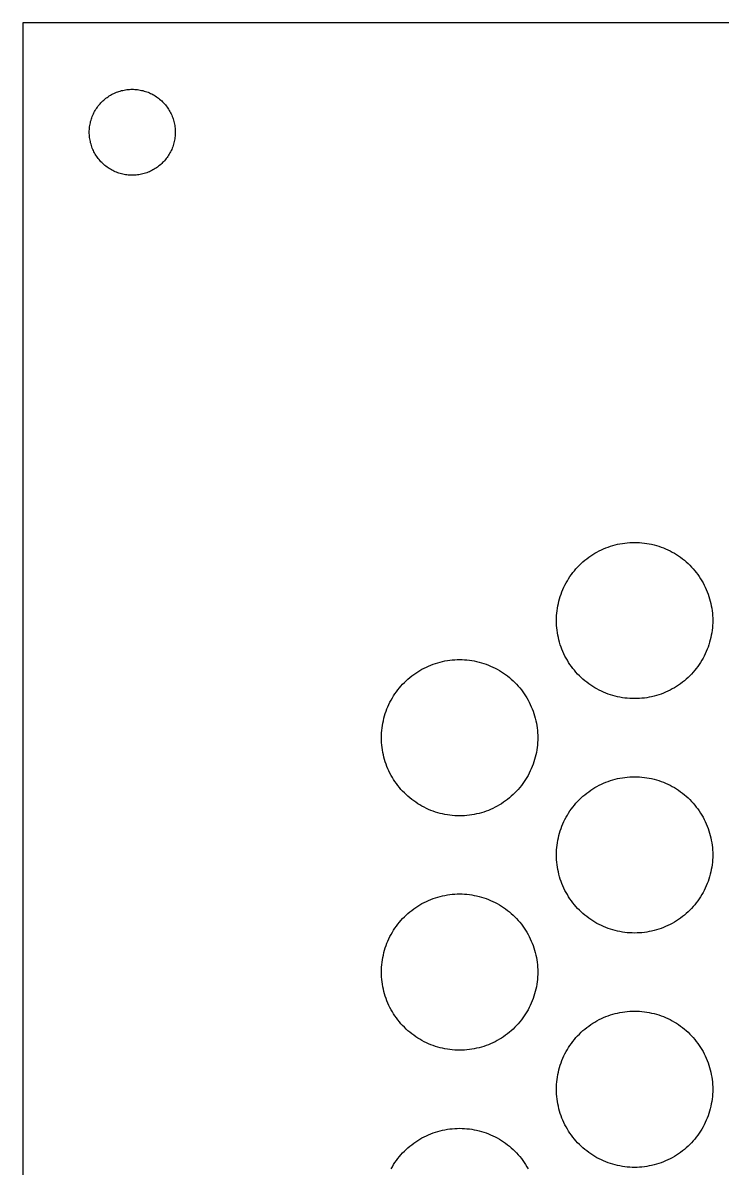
# Model space of a CAD drawing. Header units: metres. Extents: x 0 to 290, y 0 to 144.
# Drawn here: x 200 to 244.8, y 70.7 to 144 of the extents above; entities that cross this region are included whole.
import ezdxf

# ---------------------------------------------------------------- set-up
doc = ezdxf.new("R2010")
doc.units = ezdxf.units.M

msp = doc.modelspace()

# ---------------------------------------------------------------- linework, layer by layer
for p, q in [((289.5, 144), (200, 144)), ((200, 144), (200, 0)), ((205.384, 139.225), (205.454, 139.274)), ((205.454, 139.274), (205.526, 139.322)), ((205.526, 139.322), (205.6, 139.367)), ((205.6, 139.367), (205.675, 139.41)), ((205.675, 139.41), (205.752, 139.45)), ((205.752, 139.45), (205.829, 139.488)), ((205.829, 139.488), (205.908, 139.524)), ((205.908, 139.524), (205.988, 139.557)), ((205.988, 139.557), (206.068, 139.587)), ((206.068, 139.587), (206.15, 139.615)), ((206.15, 139.615), (206.233, 139.641)), ((206.233, 139.641), (206.316, 139.664)), ((206.316, 139.664), (206.4, 139.684)), ((206.4, 139.684), (206.485, 139.701)), ((206.485, 139.701), (206.57, 139.716)), ((206.57, 139.716), (206.655, 139.728)), ((206.655, 139.728), (206.741, 139.738)), ((206.741, 139.738), (206.827, 139.745)), ((206.827, 139.745), (206.914, 139.749)), ((206.914, 139.749), (207, 139.75)), ((207, 139.75), (207.086, 139.749)), ((207.086, 139.749), (207.173, 139.745)), ((207.173, 139.745), (207.259, 139.738)), ((207.259, 139.738), (207.345, 139.728)), ((207.345, 139.728), (207.43, 139.716)), ((207.43, 139.716), (207.515, 139.701)), ((207.515, 139.701), (207.6, 139.684)), ((207.6, 139.684), (207.684, 139.664)), ((207.684, 139.664), (207.767, 139.641)), ((207.767, 139.641), (207.85, 139.615)), ((207.85, 139.615), (207.932, 139.587)), ((207.932, 139.587), (208.012, 139.557)), ((208.012, 139.557), (208.092, 139.524)), ((208.092, 139.524), (208.171, 139.488)), ((208.171, 139.488), (208.248, 139.45)), ((208.248, 139.45), (208.325, 139.41)), ((208.325, 139.41), (208.4, 139.367)), ((208.4, 139.367), (208.474, 139.322)), ((208.474, 139.322), (208.546, 139.274)), ((208.546, 139.274), (208.616, 139.225)), ((204.678, 138.474), (204.726, 138.546)), ((204.726, 138.546), (204.775, 138.616)), ((204.775, 138.616), (204.827, 138.685)), ((204.827, 138.685), (204.881, 138.753)), ((204.881, 138.753), (204.937, 138.819)), ((204.937, 138.819), (204.995, 138.882)), ((204.995, 138.882), (205.055, 138.945)), ((205.055, 138.945), (205.117, 139.005)), ((205.117, 139.005), (205.181, 139.063)), ((205.181, 139.063), (205.247, 139.119)), ((205.247, 139.119), (205.314, 139.173)), ((205.314, 139.173), (205.384, 139.225)), ((208.616, 139.225), (208.685, 139.173)), ((208.685, 139.173), (208.753, 139.119)), ((208.753, 139.119), (208.819, 139.063)), ((208.819, 139.063), (208.882, 139.005)), ((208.882, 139.005), (208.945, 138.945)), ((208.945, 138.945), (209.005, 138.882)), ((209.005, 138.882), (209.063, 138.819)), ((209.063, 138.819), (209.119, 138.753)), ((209.119, 138.753), (209.173, 138.685)), ((209.173, 138.685), (209.225, 138.616)), ((209.225, 138.616), (209.274, 138.546)), ((209.274, 138.546), (209.322, 138.474)), ((204.359, 137.767), (204.385, 137.85)), ((204.385, 137.85), (204.413, 137.932)), ((204.413, 137.932), (204.443, 138.012)), ((204.443, 138.012), (204.476, 138.092)), ((204.476, 138.092), (204.512, 138.171)), ((204.512, 138.171), (204.55, 138.248)), ((204.55, 138.248), (204.59, 138.325)), ((204.59, 138.325), (204.633, 138.4)), ((204.633, 138.4), (204.678, 138.474)), ((209.322, 138.474), (209.367, 138.4)), ((209.367, 138.4), (209.41, 138.325)), ((209.41, 138.325), (209.45, 138.248)), ((209.45, 138.248), (209.488, 138.171)), ((209.488, 138.171), (209.524, 138.092)), ((209.524, 138.092), (209.557, 138.012)), ((209.557, 138.012), (209.587, 137.932)), ((209.587, 137.932), (209.615, 137.85)), ((209.615, 137.85), (209.641, 137.767)), ((204.25, 137), (204.251, 137.086)), ((204.251, 137.086), (204.255, 137.173)), ((204.255, 137.173), (204.262, 137.259)), ((204.262, 137.259), (204.272, 137.345)), ((204.272, 137.345), (204.284, 137.43)), ((204.284, 137.43), (204.299, 137.515)), ((204.299, 137.515), (204.316, 137.6)), ((204.316, 137.6), (204.336, 137.684)), ((204.336, 137.684), (204.359, 137.767)), ((209.641, 137.767), (209.664, 137.684)), ((209.664, 137.684), (209.684, 137.6)), ((209.684, 137.6), (209.701, 137.515)), ((209.701, 137.515), (209.716, 137.43)), ((209.716, 137.43), (209.728, 137.345)), ((209.728, 137.345), (209.738, 137.259)), ((209.738, 137.259), (209.745, 137.173)), ((209.745, 137.173), (209.749, 137.086)), ((209.749, 137.086), (209.75, 137)), ((204.251, 136.914), (204.25, 137)), ((204.255, 136.827), (204.251, 136.914)), ((204.262, 136.741), (204.255, 136.827)), ((204.272, 136.655), (204.262, 136.741)), ((204.284, 136.57), (204.272, 136.655)), ((204.299, 136.485), (204.284, 136.57)), ((204.316, 136.4), (204.299, 136.485)), ((204.336, 136.316), (204.316, 136.4)), ((209.684, 136.4), (209.664, 136.316)), ((209.701, 136.485), (209.684, 136.4)), ((209.716, 136.57), (209.701, 136.485)), ((209.728, 136.655), (209.716, 136.57)), ((209.738, 136.741), (209.728, 136.655)), ((209.745, 136.827), (209.738, 136.741)), ((209.749, 136.914), (209.745, 136.827)), ((209.75, 137), (209.749, 136.914)), ((204.359, 136.233), (204.336, 136.316)), ((204.385, 136.15), (204.359, 136.233)), ((204.413, 136.068), (204.385, 136.15)), ((204.443, 135.988), (204.413, 136.068)), ((204.476, 135.908), (204.443, 135.988)), ((204.512, 135.829), (204.476, 135.908)), ((204.55, 135.752), (204.512, 135.829)), ((204.59, 135.675), (204.55, 135.752)), ((204.633, 135.6), (204.59, 135.675)), ((204.678, 135.526), (204.633, 135.6)), ((209.367, 135.6), (209.322, 135.526)), ((209.41, 135.675), (209.367, 135.6)), ((209.45, 135.752), (209.41, 135.675)), ((209.488, 135.829), (209.45, 135.752)), ((209.524, 135.908), (209.488, 135.829)), ((209.557, 135.988), (209.524, 135.908)), ((209.587, 136.068), (209.557, 135.988)), ((209.615, 136.15), (209.587, 136.068)), ((209.641, 136.233), (209.615, 136.15)), ((209.664, 136.316), (209.641, 136.233)), ((204.726, 135.454), (204.678, 135.526)), ((204.775, 135.384), (204.726, 135.454)), ((204.827, 135.314), (204.775, 135.384)), ((204.881, 135.247), (204.827, 135.314)), ((204.937, 135.181), (204.881, 135.247)), ((204.995, 135.117), (204.937, 135.181)), ((205.055, 135.055), (204.995, 135.117)), ((205.117, 134.995), (205.055, 135.055)), ((205.181, 134.937), (205.117, 134.995)), ((205.247, 134.881), (205.181, 134.937)), ((205.314, 134.827), (205.247, 134.881)), ((208.753, 134.881), (208.685, 134.827)), ((208.819, 134.937), (208.753, 134.881)), ((208.882, 134.995), (208.819, 134.937)), ((208.945, 135.055), (208.882, 134.995)), ((209.005, 135.117), (208.945, 135.055)), ((209.063, 135.181), (209.005, 135.117)), ((209.119, 135.247), (209.063, 135.181)), ((209.173, 135.314), (209.119, 135.247)), ((209.225, 135.384), (209.173, 135.314)), ((209.274, 135.454), (209.225, 135.384)), ((209.322, 135.526), (209.274, 135.454)), ((205.384, 134.775), (205.314, 134.827)), ((205.454, 134.726), (205.384, 134.775)), ((205.526, 134.678), (205.454, 134.726)), ((205.6, 134.633), (205.526, 134.678)), ((205.675, 134.59), (205.6, 134.633)), ((205.752, 134.55), (205.675, 134.59)), ((205.829, 134.512), (205.752, 134.55)), ((205.908, 134.476), (205.829, 134.512)), ((205.988, 134.443), (205.908, 134.476)), ((206.068, 134.413), (205.988, 134.443)), ((206.15, 134.385), (206.068, 134.413)), ((206.233, 134.359), (206.15, 134.385)), ((206.316, 134.336), (206.233, 134.359)), ((206.4, 134.316), (206.316, 134.336)), ((206.485, 134.299), (206.4, 134.316)), ((206.57, 134.284), (206.485, 134.299)), ((206.655, 134.272), (206.57, 134.284)), ((206.741, 134.262), (206.655, 134.272)), ((206.827, 134.255), (206.741, 134.262)), ((206.914, 134.251), (206.827, 134.255)), ((207, 134.25), (206.914, 134.251)), ((207.086, 134.251), (207, 134.25)), ((207.173, 134.255), (207.086, 134.251)), ((207.259, 134.262), (207.173, 134.255)), ((207.345, 134.272), (207.259, 134.262)), ((207.43, 134.284), (207.345, 134.272)), ((207.515, 134.299), (207.43, 134.284)), ((207.6, 134.316), (207.515, 134.299)), ((207.684, 134.336), (207.6, 134.316)), ((207.767, 134.359), (207.684, 134.336)), ((207.85, 134.385), (207.767, 134.359)), ((207.932, 134.413), (207.85, 134.385)), ((208.012, 134.443), (207.932, 134.413)), ((208.092, 134.476), (208.012, 134.443)), ((208.171, 134.512), (208.092, 134.476)), ((208.248, 134.55), (208.171, 134.512)), ((208.325, 134.59), (208.248, 134.55)), ((208.4, 134.633), (208.325, 134.59)), ((208.474, 134.678), (208.4, 134.633)), ((208.546, 134.726), (208.474, 134.678)), ((208.616, 134.775), (208.546, 134.726)), ((208.685, 134.827), (208.616, 134.775)), ((238.213, 110.661), (238.368, 110.688)), ((238.368, 110.688), (238.523, 110.711)), ((238.523, 110.711), (238.679, 110.728)), ((238.679, 110.728), (238.836, 110.74)), ((238.836, 110.74), (238.993, 110.748)), ((238.993, 110.748), (239.15, 110.75)), ((239.15, 110.75), (239.307, 110.748)), ((239.307, 110.748), (239.464, 110.74)), ((239.464, 110.74), (239.621, 110.728)), ((239.621, 110.728), (239.777, 110.711)), ((239.777, 110.711), (239.932, 110.688)), ((239.932, 110.688), (240.087, 110.661)), ((236.34, 109.885), (236.471, 109.972)), ((236.471, 109.972), (236.605, 110.054)), ((236.605, 110.054), (236.741, 110.132)), ((236.741, 110.132), (236.88, 110.205)), ((236.88, 110.205), (237.021, 110.274)), ((237.021, 110.274), (237.164, 110.339)), ((237.164, 110.339), (237.309, 110.399)), ((237.309, 110.399), (237.456, 110.454)), ((237.456, 110.454), (237.605, 110.505)), ((237.605, 110.505), (237.755, 110.551)), ((237.755, 110.551), (237.907, 110.593)), ((237.907, 110.593), (238.059, 110.63)), ((238.059, 110.63), (238.213, 110.661)), ((240.087, 110.661), (240.241, 110.63)), ((240.241, 110.63), (240.393, 110.593)), ((240.393, 110.593), (240.545, 110.551)), ((240.545, 110.551), (240.695, 110.505)), ((240.695, 110.505), (240.844, 110.454)), ((240.844, 110.454), (240.991, 110.399)), ((240.991, 110.399), (241.136, 110.339)), ((241.136, 110.339), (241.279, 110.274)), ((241.279, 110.274), (241.42, 110.205)), ((241.42, 110.205), (241.559, 110.132)), ((241.559, 110.132), (241.695, 110.054)), ((241.695, 110.054), (241.829, 109.972)), ((241.829, 109.972), (241.96, 109.885)), ((235.505, 109.173), (235.614, 109.286)), ((235.614, 109.286), (235.727, 109.395)), ((235.727, 109.395), (235.843, 109.501)), ((235.843, 109.501), (235.963, 109.603)), ((235.963, 109.603), (236.085, 109.701)), ((236.085, 109.701), (236.211, 109.795)), ((236.211, 109.795), (236.34, 109.885)), ((241.96, 109.885), (242.089, 109.795)), ((242.089, 109.795), (242.215, 109.701)), ((242.215, 109.701), (242.337, 109.603)), ((242.337, 109.603), (242.457, 109.501)), ((242.457, 109.501), (242.573, 109.395)), ((242.573, 109.395), (242.686, 109.286)), ((242.686, 109.286), (242.795, 109.173)), ((234.928, 108.429), (235.015, 108.56)), ((235.015, 108.56), (235.105, 108.689)), ((235.105, 108.689), (235.199, 108.815)), ((235.199, 108.815), (235.297, 108.937)), ((235.297, 108.937), (235.399, 109.057)), ((235.399, 109.057), (235.505, 109.173)), ((242.795, 109.173), (242.901, 109.057)), ((242.901, 109.057), (243.003, 108.937)), ((243.003, 108.937), (243.101, 108.815)), ((243.101, 108.815), (243.195, 108.689)), ((243.195, 108.689), (243.285, 108.56)), ((243.285, 108.56), (243.372, 108.429)), ((234.561, 107.736), (234.626, 107.879)), ((234.626, 107.879), (234.695, 108.02)), ((234.695, 108.02), (234.768, 108.159)), ((234.768, 108.159), (234.846, 108.295)), ((234.846, 108.295), (234.928, 108.429)), ((243.372, 108.429), (243.454, 108.295)), ((243.454, 108.295), (243.532, 108.159)), ((243.532, 108.159), (243.605, 108.02)), ((243.605, 108.02), (243.674, 107.879)), ((243.674, 107.879), (243.739, 107.736)), ((234.307, 106.993), (234.349, 107.145)), ((234.349, 107.145), (234.395, 107.295)), ((234.395, 107.295), (234.446, 107.444)), ((234.446, 107.444), (234.501, 107.591)), ((234.501, 107.591), (234.561, 107.736)), ((243.739, 107.736), (243.799, 107.591)), ((243.799, 107.591), (243.854, 107.444)), ((243.854, 107.444), (243.905, 107.295)), ((243.905, 107.295), (243.951, 107.145)), ((243.951, 107.145), (243.993, 106.993)), ((234.172, 106.221), (234.189, 106.377)), ((234.189, 106.377), (234.212, 106.532)), ((234.212, 106.532), (234.239, 106.687)), ((234.239, 106.687), (234.27, 106.841)), ((234.27, 106.841), (234.307, 106.993)), ((243.993, 106.993), (244.03, 106.841)), ((244.03, 106.841), (244.061, 106.687)), ((244.061, 106.687), (244.088, 106.532)), ((244.088, 106.532), (244.111, 106.377)), ((244.111, 106.377), (244.128, 106.221)), ((234.15, 105.75), (234.152, 105.907)), ((234.152, 105.593), (234.15, 105.75)), ((234.152, 105.907), (234.16, 106.064)), ((234.16, 105.436), (234.152, 105.593)), ((234.16, 106.064), (234.172, 106.221)), ((244.128, 106.221), (244.14, 106.064)), ((244.14, 106.064), (244.148, 105.907)), ((244.148, 105.593), (244.14, 105.436)), ((244.148, 105.907), (244.15, 105.75)), ((244.15, 105.75), (244.148, 105.593)), ((234.172, 105.279), (234.16, 105.436)), ((234.189, 105.123), (234.172, 105.279)), ((234.212, 104.968), (234.189, 105.123)), ((234.239, 104.813), (234.212, 104.968)), ((234.27, 104.659), (234.239, 104.813)), ((244.061, 104.813), (244.03, 104.659)), ((244.088, 104.968), (244.061, 104.813)), ((244.111, 105.123), (244.088, 104.968)), ((244.128, 105.279), (244.111, 105.123)), ((244.14, 105.436), (244.128, 105.279)), ((234.307, 104.507), (234.27, 104.659)), ((234.349, 104.355), (234.307, 104.507)), ((234.395, 104.205), (234.349, 104.355)), ((234.446, 104.056), (234.395, 104.205)), ((243.905, 104.205), (243.854, 104.056)), ((243.951, 104.355), (243.905, 104.205)), ((243.993, 104.507), (243.951, 104.355)), ((244.03, 104.659), (243.993, 104.507)), ((234.501, 103.909), (234.446, 104.056)), ((234.561, 103.764), (234.501, 103.909)), ((234.626, 103.621), (234.561, 103.764)), ((234.695, 103.48), (234.626, 103.621)), ((234.768, 103.341), (234.695, 103.48)), ((243.605, 103.48), (243.532, 103.341)), ((243.674, 103.621), (243.605, 103.48)), ((243.739, 103.764), (243.674, 103.621)), ((243.799, 103.909), (243.739, 103.764)), ((243.854, 104.056), (243.799, 103.909)), ((225.405, 102.554), (225.541, 102.632)), ((225.541, 102.632), (225.68, 102.705)), ((225.68, 102.705), (225.821, 102.774)), ((225.821, 102.774), (225.964, 102.839)), ((225.964, 102.839), (226.109, 102.899)), ((226.109, 102.899), (226.256, 102.954)), ((226.256, 102.954), (226.405, 103.005)), ((226.405, 103.005), (226.555, 103.051)), ((226.555, 103.051), (226.707, 103.093)), ((226.707, 103.093), (226.859, 103.13)), ((226.859, 103.13), (227.013, 103.161)), ((227.013, 103.161), (227.168, 103.188)), ((227.168, 103.188), (227.323, 103.211)), ((227.323, 103.211), (227.479, 103.228)), ((227.479, 103.228), (227.636, 103.24)), ((227.636, 103.24), (227.793, 103.248)), ((227.793, 103.248), (227.95, 103.25)), ((227.95, 103.25), (228.107, 103.248)), ((228.107, 103.248), (228.264, 103.24)), ((228.264, 103.24), (228.421, 103.228)), ((228.421, 103.228), (228.577, 103.211)), ((228.577, 103.211), (228.732, 103.188)), ((228.732, 103.188), (228.887, 103.161)), ((228.887, 103.161), (229.041, 103.13)), ((229.041, 103.13), (229.193, 103.093)), ((229.193, 103.093), (229.345, 103.051)), ((229.345, 103.051), (229.495, 103.005)), ((229.495, 103.005), (229.644, 102.954)), ((229.644, 102.954), (229.791, 102.899)), ((229.791, 102.899), (229.936, 102.839)), ((229.936, 102.839), (230.079, 102.774)), ((230.079, 102.774), (230.22, 102.705)), ((230.22, 102.705), (230.359, 102.632)), ((230.359, 102.632), (230.495, 102.554)), ((234.846, 103.205), (234.768, 103.341)), ((234.928, 103.071), (234.846, 103.205)), ((235.015, 102.94), (234.928, 103.071)), ((235.105, 102.811), (235.015, 102.94)), ((235.199, 102.685), (235.105, 102.811)), ((235.297, 102.563), (235.199, 102.685)), ((243.101, 102.685), (243.003, 102.563)), ((243.195, 102.811), (243.101, 102.685)), ((243.285, 102.94), (243.195, 102.811)), ((243.372, 103.071), (243.285, 102.94)), ((243.454, 103.205), (243.372, 103.071)), ((243.532, 103.341), (243.454, 103.205)), ((224.414, 101.786), (224.527, 101.895)), ((224.527, 101.895), (224.643, 102.001)), ((224.643, 102.001), (224.763, 102.103)), ((224.763, 102.103), (224.885, 102.201)), ((224.885, 102.201), (225.011, 102.295)), ((225.011, 102.295), (225.14, 102.385)), ((225.14, 102.385), (225.271, 102.472)), ((225.271, 102.472), (225.405, 102.554)), ((230.495, 102.554), (230.629, 102.472)), ((230.629, 102.472), (230.76, 102.385)), ((230.76, 102.385), (230.889, 102.295)), ((230.889, 102.295), (231.015, 102.201)), ((231.015, 102.201), (231.137, 102.103)), ((231.137, 102.103), (231.257, 102.001)), ((231.257, 102.001), (231.373, 101.895)), ((231.373, 101.895), (231.486, 101.786)), ((235.399, 102.443), (235.297, 102.563)), ((235.505, 102.327), (235.399, 102.443)), ((235.614, 102.214), (235.505, 102.327)), ((235.727, 102.105), (235.614, 102.214)), ((235.843, 101.999), (235.727, 102.105)), ((235.963, 101.897), (235.843, 101.999)), ((236.085, 101.799), (235.963, 101.897)), ((242.337, 101.897), (242.215, 101.799)), ((242.457, 101.999), (242.337, 101.897)), ((242.573, 102.105), (242.457, 101.999)), ((242.686, 102.214), (242.573, 102.105)), ((242.795, 102.327), (242.686, 102.214)), ((242.901, 102.443), (242.795, 102.327)), ((243.003, 102.563), (242.901, 102.443)), ((223.815, 101.06), (223.905, 101.189)), ((223.905, 101.189), (223.999, 101.315)), ((223.999, 101.315), (224.097, 101.437)), ((224.097, 101.437), (224.199, 101.557)), ((224.199, 101.557), (224.305, 101.673)), ((224.305, 101.673), (224.414, 101.786)), ((231.486, 101.786), (231.595, 101.673)), ((231.595, 101.673), (231.701, 101.557)), ((231.701, 101.557), (231.803, 101.437)), ((231.803, 101.437), (231.901, 101.315)), ((231.901, 101.315), (231.995, 101.189)), ((231.995, 101.189), (232.085, 101.06)), ((236.211, 101.705), (236.085, 101.799)), ((236.34, 101.615), (236.211, 101.705)), ((236.471, 101.528), (236.34, 101.615)), ((236.605, 101.446), (236.471, 101.528)), ((236.741, 101.368), (236.605, 101.446)), ((236.88, 101.295), (236.741, 101.368)), ((237.021, 101.226), (236.88, 101.295)), ((237.164, 101.161), (237.021, 101.226)), ((237.309, 101.101), (237.164, 101.161)), ((241.136, 101.161), (240.991, 101.101)), ((241.279, 101.226), (241.136, 101.161)), ((241.42, 101.295), (241.279, 101.226)), ((241.559, 101.368), (241.42, 101.295)), ((241.695, 101.446), (241.559, 101.368)), ((241.829, 101.528), (241.695, 101.446)), ((241.96, 101.615), (241.829, 101.528)), ((242.089, 101.705), (241.96, 101.615)), ((242.215, 101.799), (242.089, 101.705)), ((223.426, 100.379), (223.495, 100.52)), ((223.495, 100.52), (223.568, 100.659)), ((223.568, 100.659), (223.646, 100.795)), ((223.646, 100.795), (223.728, 100.929)), ((223.728, 100.929), (223.815, 101.06)), ((232.085, 101.06), (232.172, 100.929)), ((232.172, 100.929), (232.254, 100.795)), ((232.254, 100.795), (232.332, 100.659)), ((232.332, 100.659), (232.405, 100.52)), ((232.405, 100.52), (232.474, 100.379)), ((237.456, 101.046), (237.309, 101.101)), ((237.605, 100.995), (237.456, 101.046)), ((237.755, 100.949), (237.605, 100.995)), ((237.907, 100.907), (237.755, 100.949)), ((238.059, 100.87), (237.907, 100.907)), ((238.213, 100.839), (238.059, 100.87)), ((238.368, 100.812), (238.213, 100.839)), ((238.523, 100.789), (238.368, 100.812)), ((238.679, 100.772), (238.523, 100.789)), ((238.836, 100.76), (238.679, 100.772)), ((238.993, 100.752), (238.836, 100.76)), ((239.15, 100.75), (238.993, 100.752)), ((239.307, 100.752), (239.15, 100.75)), ((239.464, 100.76), (239.307, 100.752)), ((239.621, 100.772), (239.464, 100.76)), ((239.777, 100.789), (239.621, 100.772)), ((239.932, 100.812), (239.777, 100.789)), ((240.087, 100.839), (239.932, 100.812)), ((240.241, 100.87), (240.087, 100.839)), ((240.393, 100.907), (240.241, 100.87)), ((240.545, 100.949), (240.393, 100.907)), ((240.695, 100.995), (240.545, 100.949)), ((240.844, 101.046), (240.695, 100.995)), ((240.991, 101.101), (240.844, 101.046)), ((223.149, 99.6449), (223.195, 99.7951)), ((223.195, 99.7951), (223.246, 99.9437)), ((223.246, 99.9437), (223.301, 100.091)), ((223.301, 100.091), (223.361, 100.236)), ((223.361, 100.236), (223.426, 100.379)), ((232.474, 100.379), (232.539, 100.236)), ((232.539, 100.236), (232.599, 100.091)), ((232.599, 100.091), (232.654, 99.9437)), ((232.654, 99.9437), (232.705, 99.7951)), ((232.705, 99.7951), (232.751, 99.6449)), ((222.989, 98.8767), (223.012, 99.0322)), ((223.012, 99.0322), (223.039, 99.1869)), ((223.039, 99.1869), (223.07, 99.3407)), ((223.07, 99.3407), (223.107, 99.4934)), ((223.107, 99.4934), (223.149, 99.6449)), ((232.751, 99.6449), (232.793, 99.4934)), ((232.793, 99.4934), (232.83, 99.3407)), ((232.83, 99.3407), (232.861, 99.1869)), ((232.861, 99.1869), (232.888, 99.0322)), ((232.888, 99.0322), (232.911, 98.8767)), ((222.95, 98.25), (222.952, 98.407)), ((222.952, 98.0929), (222.95, 98.25)), ((222.952, 98.407), (222.96, 98.5639)), ((222.96, 98.5639), (222.972, 98.7205)), ((222.972, 98.7205), (222.989, 98.8767)), ((232.911, 98.8767), (232.928, 98.7205)), ((232.928, 98.7205), (232.94, 98.5639)), ((232.94, 98.5639), (232.948, 98.407)), ((232.948, 98.407), (232.95, 98.25)), ((232.95, 98.25), (232.948, 98.0929)), ((222.96, 97.936), (222.952, 98.0929)), ((222.972, 97.7794), (222.96, 97.936)), ((222.989, 97.6233), (222.972, 97.7794)), ((223.012, 97.4678), (222.989, 97.6233)), ((232.911, 97.6233), (232.888, 97.4678)), ((232.928, 97.7794), (232.911, 97.6233)), ((232.94, 97.936), (232.928, 97.7794)), ((232.948, 98.0929), (232.94, 97.936)), ((223.039, 97.3131), (223.012, 97.4678)), ((223.07, 97.1593), (223.039, 97.3131)), ((223.107, 97.0065), (223.07, 97.1593)), ((223.149, 96.855), (223.107, 97.0065)), ((223.195, 96.7049), (223.149, 96.855)), ((232.751, 96.855), (232.705, 96.7049)), ((232.793, 97.0065), (232.751, 96.855)), ((232.83, 97.1593), (232.793, 97.0065)), ((232.861, 97.3131), (232.83, 97.1593)), ((232.888, 97.4678), (232.861, 97.3131)), ((223.246, 96.5563), (223.195, 96.7049)), ((223.301, 96.4094), (223.246, 96.5563)), ((223.361, 96.2643), (223.301, 96.4094)), ((223.426, 96.1211), (223.361, 96.2643)), ((223.495, 95.98), (223.426, 96.1211)), ((232.474, 96.1211), (232.405, 95.98)), ((232.539, 96.2643), (232.474, 96.1211)), ((232.599, 96.4094), (232.539, 96.2643)), ((232.654, 96.5563), (232.599, 96.4094)), ((232.705, 96.7049), (232.654, 96.5563)), ((223.568, 95.8412), (223.495, 95.98)), ((223.646, 95.7048), (223.568, 95.8412)), ((223.728, 95.5709), (223.646, 95.7048)), ((223.815, 95.4396), (223.728, 95.5709)), ((223.905, 95.3111), (223.815, 95.4396)), ((223.999, 95.1855), (223.905, 95.3111)), ((231.995, 95.3111), (231.901, 95.1855)), ((232.085, 95.4396), (231.995, 95.3111)), ((232.172, 95.5709), (232.085, 95.4396)), ((232.254, 95.7048), (232.172, 95.5709)), ((232.332, 95.8412), (232.254, 95.7048)), ((232.405, 95.98), (232.332, 95.8412)), ((237.021, 95.2741), (237.164, 95.3388)), ((237.164, 95.3388), (237.309, 95.3989)), ((237.309, 95.3989), (237.456, 95.4544)), ((237.456, 95.4544), (237.605, 95.5053)), ((237.605, 95.5053), (237.755, 95.5515)), ((237.755, 95.5515), (237.907, 95.5929)), ((237.907, 95.5929), (238.059, 95.6296)), ((238.059, 95.6296), (238.213, 95.6614)), ((238.213, 95.6614), (238.368, 95.6884)), ((238.368, 95.6884), (238.523, 95.7106)), ((238.523, 95.7106), (238.679, 95.7278)), ((238.679, 95.7278), (238.836, 95.7401)), ((238.836, 95.7401), (238.993, 95.7475)), ((238.993, 95.7475), (239.15, 95.75)), ((239.15, 95.75), (239.307, 95.7475)), ((239.307, 95.7475), (239.464, 95.7401)), ((239.464, 95.7401), (239.621, 95.7278)), ((239.621, 95.7278), (239.777, 95.7106)), ((239.777, 95.7106), (239.932, 95.6884)), ((239.932, 95.6884), (240.087, 95.6614)), ((240.087, 95.6614), (240.241, 95.6296)), ((240.241, 95.6296), (240.393, 95.5929)), ((240.393, 95.5929), (240.545, 95.5515)), ((240.545, 95.5515), (240.695, 95.5053)), ((240.695, 95.5053), (240.844, 95.4544)), ((240.844, 95.4544), (240.991, 95.3989)), ((240.991, 95.3989), (241.136, 95.3388)), ((241.136, 95.3388), (241.279, 95.2741)), ((224.097, 95.0629), (223.999, 95.1855)), ((224.199, 94.9434), (224.097, 95.0629)), ((224.305, 94.8273), (224.199, 94.9434)), ((224.414, 94.7145), (224.305, 94.8273)), ((224.527, 94.6051), (224.414, 94.7145)), ((224.643, 94.4994), (224.527, 94.6051)), ((231.373, 94.6051), (231.257, 94.4994)), ((231.486, 94.7145), (231.373, 94.6051)), ((231.595, 94.8273), (231.486, 94.7145)), ((231.701, 94.9434), (231.595, 94.8273)), ((231.803, 95.0629), (231.701, 94.9434)), ((231.901, 95.1855), (231.803, 95.0629)), ((235.843, 94.5005), (235.963, 94.6026)), ((235.963, 94.6026), (236.085, 94.7008)), ((236.085, 94.7008), (236.211, 94.7951)), ((236.211, 94.7951), (236.34, 94.8854)), ((236.34, 94.8854), (236.471, 94.9716)), ((236.471, 94.9716), (236.605, 95.0537)), ((236.605, 95.0537), (236.741, 95.1315)), ((236.741, 95.1315), (236.88, 95.205)), ((236.88, 95.205), (237.021, 95.2741)), ((241.279, 95.2741), (241.42, 95.205)), ((241.42, 95.205), (241.559, 95.1315)), ((241.559, 95.1315), (241.695, 95.0537)), ((241.695, 95.0537), (241.829, 94.9716)), ((241.829, 94.9716), (241.96, 94.8854)), ((241.96, 94.8854), (242.089, 94.7951)), ((242.089, 94.7951), (242.215, 94.7008)), ((242.215, 94.7008), (242.337, 94.6026)), ((242.337, 94.6026), (242.457, 94.5005)), ((224.763, 94.3974), (224.643, 94.4994)), ((224.885, 94.2992), (224.763, 94.3974)), ((225.011, 94.2049), (224.885, 94.2992)), ((225.14, 94.1146), (225.011, 94.2049)), ((225.271, 94.0284), (225.14, 94.1146)), ((225.405, 93.9463), (225.271, 94.0284)), ((225.541, 93.8685), (225.405, 93.9463)), ((225.68, 93.795), (225.541, 93.8685)), ((230.359, 93.8685), (230.22, 93.795)), ((230.495, 93.9463), (230.359, 93.8685)), ((230.629, 94.0284), (230.495, 93.9463)), ((230.76, 94.1146), (230.629, 94.0284)), ((230.889, 94.2049), (230.76, 94.1146)), ((231.015, 94.2992), (230.889, 94.2049)), ((231.137, 94.3974), (231.015, 94.2992)), ((231.257, 94.4994), (231.137, 94.3974)), ((235.199, 93.8145), (235.297, 93.9371)), ((235.297, 93.9371), (235.399, 94.0565)), ((235.399, 94.0565), (235.505, 94.1727)), ((235.505, 94.1727), (235.614, 94.2855)), ((235.614, 94.2855), (235.727, 94.3948)), ((235.727, 94.3948), (235.843, 94.5005)), ((242.457, 94.5005), (242.573, 94.3948)), ((242.573, 94.3948), (242.686, 94.2855)), ((242.686, 94.2855), (242.795, 94.1727)), ((242.795, 94.1727), (242.901, 94.0565)), ((242.901, 94.0565), (243.003, 93.9371)), ((243.003, 93.9371), (243.101, 93.8145)), ((225.821, 93.7259), (225.68, 93.795)), ((225.964, 93.6612), (225.821, 93.7259)), ((226.109, 93.6011), (225.964, 93.6612)), ((226.256, 93.5456), (226.109, 93.6011)), ((226.405, 93.4947), (226.256, 93.5456)), ((226.555, 93.4485), (226.405, 93.4947)), ((226.707, 93.4071), (226.555, 93.4485)), ((226.859, 93.3704), (226.707, 93.4071)), ((227.013, 93.3386), (226.859, 93.3704)), ((227.168, 93.3116), (227.013, 93.3386)), ((227.323, 93.2894), (227.168, 93.3116)), ((227.479, 93.2722), (227.323, 93.2894)), ((227.636, 93.2599), (227.479, 93.2722)), ((227.793, 93.2525), (227.636, 93.2599)), ((227.95, 93.25), (227.793, 93.2525)), ((228.107, 93.2525), (227.95, 93.25)), ((228.264, 93.2599), (228.107, 93.2525)), ((228.421, 93.2722), (228.264, 93.2599)), ((228.577, 93.2894), (228.421, 93.2722)), ((228.732, 93.3116), (228.577, 93.2894)), ((228.887, 93.3386), (228.732, 93.3116)), ((229.041, 93.3704), (228.887, 93.3386)), ((229.193, 93.4071), (229.041, 93.3704)), ((229.345, 93.4485), (229.193, 93.4071)), ((229.495, 93.4947), (229.345, 93.4485)), ((229.644, 93.5456), (229.495, 93.4947)), ((229.791, 93.6011), (229.644, 93.5456)), ((229.936, 93.6612), (229.791, 93.6011)), ((230.079, 93.7259), (229.936, 93.6612)), ((230.22, 93.795), (230.079, 93.7259)), ((234.695, 93.0199), (234.768, 93.1588)), ((234.768, 93.1588), (234.846, 93.2952)), ((234.846, 93.2952), (234.928, 93.4291)), ((234.928, 93.4291), (235.015, 93.5604)), ((235.015, 93.5604), (235.105, 93.6889)), ((235.105, 93.6889), (235.199, 93.8145)), ((243.101, 93.8145), (243.195, 93.6889)), ((243.195, 93.6889), (243.285, 93.5604)), ((243.285, 93.5604), (243.372, 93.4291)), ((243.372, 93.4291), (243.454, 93.2952)), ((243.454, 93.2952), (243.532, 93.1588)), ((243.532, 93.1588), (243.605, 93.0199)), ((234.395, 92.2951), (234.446, 92.4437)), ((234.446, 92.4437), (234.501, 92.5906)), ((234.501, 92.5906), (234.561, 92.7357)), ((234.561, 92.7357), (234.626, 92.8789)), ((234.626, 92.8789), (234.695, 93.0199)), ((243.605, 93.0199), (243.674, 92.8789)), ((243.674, 92.8789), (243.739, 92.7357)), ((243.739, 92.7357), (243.799, 92.5906)), ((243.799, 92.5906), (243.854, 92.4437)), ((243.854, 92.4437), (243.905, 92.2951)), ((234.212, 91.5322), (234.239, 91.6869)), ((234.239, 91.6869), (234.27, 91.8407)), ((234.27, 91.8407), (234.307, 91.9934)), ((234.307, 91.9934), (234.349, 92.1449)), ((234.349, 92.1449), (234.395, 92.2951)), ((243.905, 92.2951), (243.951, 92.1449)), ((243.951, 92.1449), (243.993, 91.9934)), ((243.993, 91.9934), (244.03, 91.8407)), ((244.03, 91.8407), (244.061, 91.6869)), ((244.061, 91.6869), (244.088, 91.5322)), ((234.15, 90.75), (234.152, 90.907)), ((234.152, 90.907), (234.16, 91.0639)), ((234.16, 91.0639), (234.172, 91.2205)), ((234.172, 91.2205), (234.189, 91.3767)), ((234.189, 91.3767), (234.212, 91.5322)), ((244.088, 91.5322), (244.111, 91.3767)), ((244.111, 91.3767), (244.128, 91.2205)), ((244.128, 91.2205), (244.14, 91.0639)), ((244.14, 91.0639), (244.148, 90.907)), ((244.148, 90.907), (244.15, 90.75)), ((234.152, 90.5929), (234.15, 90.75)), ((234.16, 90.436), (234.152, 90.5929)), ((234.172, 90.2794), (234.16, 90.436)), ((234.189, 90.1233), (234.172, 90.2794)), ((244.128, 90.2794), (244.111, 90.1233)), ((244.14, 90.436), (244.128, 90.2794)), ((244.148, 90.5929), (244.14, 90.436)), ((244.15, 90.75), (244.148, 90.5929)), ((234.212, 89.9678), (234.189, 90.1233)), ((234.239, 89.8131), (234.212, 89.9678)), ((234.27, 89.6593), (234.239, 89.8131)), ((234.307, 89.5065), (234.27, 89.6593)), ((234.349, 89.355), (234.307, 89.5065)), ((243.993, 89.5065), (243.951, 89.355)), ((244.03, 89.6593), (243.993, 89.5065)), ((244.061, 89.8131), (244.03, 89.6593)), ((244.088, 89.9678), (244.061, 89.8131)), ((244.111, 90.1233), (244.088, 89.9678)), ((234.395, 89.2049), (234.349, 89.355)), ((234.446, 89.0563), (234.395, 89.2049)), ((234.501, 88.9094), (234.446, 89.0563)), ((234.561, 88.7643), (234.501, 88.9094)), ((234.626, 88.6211), (234.561, 88.7643)), ((243.739, 88.7643), (243.674, 88.6211)), ((243.799, 88.9094), (243.739, 88.7643)), ((243.854, 89.0563), (243.799, 88.9094)), ((243.905, 89.2049), (243.854, 89.0563)), ((243.951, 89.355), (243.905, 89.2049)), ((226.256, 87.9544), (226.405, 88.0053)), ((226.405, 88.0053), (226.555, 88.0515)), ((226.555, 88.0515), (226.707, 88.0929)), ((226.707, 88.0929), (226.859, 88.1296)), ((226.859, 88.1296), (227.013, 88.1614)), ((227.013, 88.1614), (227.168, 88.1884)), ((227.168, 88.1884), (227.323, 88.2106)), ((227.323, 88.2106), (227.479, 88.2278)), ((227.479, 88.2278), (227.636, 88.2401)), ((227.636, 88.2401), (227.793, 88.2475)), ((227.793, 88.2475), (227.95, 88.25)), ((227.95, 88.25), (228.107, 88.2475)), ((228.107, 88.2475), (228.264, 88.2401)), ((228.264, 88.2401), (228.421, 88.2278)), ((228.421, 88.2278), (228.577, 88.2106)), ((228.577, 88.2106), (228.732, 88.1884)), ((228.732, 88.1884), (228.887, 88.1614)), ((228.887, 88.1614), (229.041, 88.1296)), ((229.041, 88.1296), (229.193, 88.0929)), ((229.193, 88.0929), (229.345, 88.0515)), ((229.345, 88.0515), (229.495, 88.0053)), ((229.495, 88.0053), (229.644, 87.9544)), ((234.695, 88.48), (234.626, 88.6211)), ((234.768, 88.3412), (234.695, 88.48)), ((234.846, 88.2048), (234.768, 88.3412)), ((234.928, 88.0709), (234.846, 88.2048)), ((235.015, 87.9396), (234.928, 88.0709)), ((243.372, 88.0709), (243.285, 87.9396)), ((243.454, 88.2048), (243.372, 88.0709)), ((243.532, 88.3412), (243.454, 88.2048)), ((243.605, 88.48), (243.532, 88.3412)), ((243.674, 88.6211), (243.605, 88.48)), ((224.885, 87.2008), (225.011, 87.2951)), ((225.011, 87.2951), (225.14, 87.3854)), ((225.14, 87.3854), (225.271, 87.4716)), ((225.271, 87.4716), (225.405, 87.5537)), ((225.405, 87.5537), (225.541, 87.6315)), ((225.541, 87.6315), (225.68, 87.705)), ((225.68, 87.705), (225.821, 87.7741)), ((225.821, 87.7741), (225.964, 87.8388)), ((225.964, 87.8388), (226.109, 87.8989)), ((226.109, 87.8989), (226.256, 87.9544)), ((229.644, 87.9544), (229.791, 87.8989)), ((229.791, 87.8989), (229.936, 87.8388)), ((229.936, 87.8388), (230.079, 87.7741)), ((230.079, 87.7741), (230.22, 87.705)), ((230.22, 87.705), (230.359, 87.6315)), ((230.359, 87.6315), (230.495, 87.5537)), ((230.495, 87.5537), (230.629, 87.4716)), ((230.629, 87.4716), (230.76, 87.3854)), ((230.76, 87.3854), (230.889, 87.2951)), ((230.889, 87.2951), (231.015, 87.2008)), ((235.105, 87.8111), (235.015, 87.9396)), ((235.199, 87.6855), (235.105, 87.8111)), ((235.297, 87.5629), (235.199, 87.6855)), ((235.399, 87.4434), (235.297, 87.5629)), ((235.505, 87.3273), (235.399, 87.4434)), ((235.614, 87.2145), (235.505, 87.3273)), ((242.795, 87.3273), (242.686, 87.2145)), ((242.901, 87.4434), (242.795, 87.3273)), ((243.003, 87.5629), (242.901, 87.4434)), ((243.101, 87.6855), (243.003, 87.5629)), ((243.195, 87.8111), (243.101, 87.6855)), ((243.285, 87.9396), (243.195, 87.8111)), ((224.097, 86.4371), (224.199, 86.5565)), ((224.199, 86.5565), (224.305, 86.6727)), ((224.305, 86.6727), (224.414, 86.7855)), ((224.414, 86.7855), (224.527, 86.8948)), ((224.527, 86.8948), (224.643, 87.0005)), ((224.643, 87.0005), (224.763, 87.1026)), ((224.763, 87.1026), (224.885, 87.2008)), ((231.015, 87.2008), (231.137, 87.1026)), ((231.137, 87.1026), (231.257, 87.0005)), ((231.257, 87.0005), (231.373, 86.8948)), ((231.373, 86.8948), (231.486, 86.7855)), ((231.486, 86.7855), (231.595, 86.6727)), ((231.595, 86.6727), (231.701, 86.5565)), ((231.701, 86.5565), (231.803, 86.4371)), ((235.727, 87.1051), (235.614, 87.2145)), ((235.843, 86.9994), (235.727, 87.1051)), ((235.963, 86.8974), (235.843, 86.9994)), ((236.085, 86.7992), (235.963, 86.8974)), ((236.211, 86.7049), (236.085, 86.7992)), ((236.34, 86.6146), (236.211, 86.7049)), ((236.471, 86.5284), (236.34, 86.6146)), ((236.605, 86.4463), (236.471, 86.5284)), ((241.829, 86.5284), (241.695, 86.4463)), ((241.96, 86.6146), (241.829, 86.5284)), ((242.089, 86.7049), (241.96, 86.6146)), ((242.215, 86.7992), (242.089, 86.7049)), ((242.337, 86.8974), (242.215, 86.7992)), ((242.457, 86.9994), (242.337, 86.8974)), ((242.573, 87.1051), (242.457, 86.9994)), ((242.686, 87.2145), (242.573, 87.1051)), ((223.568, 85.6588), (223.646, 85.7952)), ((223.646, 85.7952), (223.728, 85.9291)), ((223.728, 85.9291), (223.815, 86.0604)), ((223.815, 86.0604), (223.905, 86.1889)), ((223.905, 86.1889), (223.999, 86.3145)), ((223.999, 86.3145), (224.097, 86.4371)), ((231.803, 86.4371), (231.901, 86.3145)), ((231.901, 86.3145), (231.995, 86.1889)), ((231.995, 86.1889), (232.085, 86.0604)), ((232.085, 86.0604), (232.172, 85.9291)), ((232.172, 85.9291), (232.254, 85.7952)), ((232.254, 85.7952), (232.332, 85.6588)), ((236.741, 86.3685), (236.605, 86.4463)), ((236.88, 86.295), (236.741, 86.3685)), ((237.021, 86.2259), (236.88, 86.295)), ((237.164, 86.1612), (237.021, 86.2259)), ((237.309, 86.1011), (237.164, 86.1612)), ((237.456, 86.0456), (237.309, 86.1011)), ((237.605, 85.9947), (237.456, 86.0456)), ((237.755, 85.9485), (237.605, 85.9947)), ((237.907, 85.9071), (237.755, 85.9485)), ((238.059, 85.8704), (237.907, 85.9071)), ((238.213, 85.8386), (238.059, 85.8704)), ((238.368, 85.8116), (238.213, 85.8386)), ((238.523, 85.7894), (238.368, 85.8116)), ((238.679, 85.7722), (238.523, 85.7894)), ((238.836, 85.7599), (238.679, 85.7722)), ((238.993, 85.7525), (238.836, 85.7599)), ((239.464, 85.7599), (239.307, 85.7525)), ((239.621, 85.7722), (239.464, 85.7599)), ((239.777, 85.7894), (239.621, 85.7722)), ((239.932, 85.8116), (239.777, 85.7894)), ((240.087, 85.8386), (239.932, 85.8116)), ((240.241, 85.8704), (240.087, 85.8386)), ((240.393, 85.9071), (240.241, 85.8704)), ((240.545, 85.9485), (240.393, 85.9071)), ((240.695, 85.9947), (240.545, 85.9485)), ((240.844, 86.0456), (240.695, 85.9947)), ((240.991, 86.1011), (240.844, 86.0456)), ((241.136, 86.1612), (240.991, 86.1011)), ((241.279, 86.2259), (241.136, 86.1612)), ((241.42, 86.295), (241.279, 86.2259)), ((241.559, 86.3685), (241.42, 86.295)), ((241.695, 86.4463), (241.559, 86.3685)), ((223.246, 84.9437), (223.301, 85.0906)), ((223.301, 85.0906), (223.361, 85.2357)), ((223.361, 85.2357), (223.426, 85.3789)), ((223.426, 85.3789), (223.495, 85.5199)), ((223.495, 85.5199), (223.568, 85.6588)), ((232.332, 85.6588), (232.405, 85.5199)), ((232.405, 85.5199), (232.474, 85.3789)), ((232.474, 85.3789), (232.539, 85.2357)), ((232.539, 85.2357), (232.599, 85.0906)), ((232.599, 85.0906), (232.654, 84.9437)), ((239.15, 85.75), (238.993, 85.7525)), ((239.307, 85.7525), (239.15, 85.75)), ((223.039, 84.1869), (223.07, 84.3407)), ((223.07, 84.3407), (223.107, 84.4934)), ((223.107, 84.4934), (223.149, 84.6449)), ((223.149, 84.6449), (223.195, 84.7951)), ((223.195, 84.7951), (223.246, 84.9437)), ((232.654, 84.9437), (232.705, 84.7951)), ((232.705, 84.7951), (232.751, 84.6449)), ((232.751, 84.6449), (232.793, 84.4934)), ((232.793, 84.4934), (232.83, 84.3407)), ((232.83, 84.3407), (232.861, 84.1869)), ((222.952, 83.407), (222.96, 83.5639)), ((222.96, 83.5639), (222.972, 83.7205)), ((222.972, 83.7205), (222.989, 83.8767)), ((222.989, 83.8767), (223.012, 84.0322)), ((223.012, 84.0322), (223.039, 84.1869)), ((232.861, 84.1869), (232.888, 84.0322)), ((232.888, 84.0322), (232.911, 83.8767)), ((232.911, 83.8767), (232.928, 83.7205)), ((232.928, 83.7205), (232.94, 83.5639)), ((232.94, 83.5639), (232.948, 83.407)), ((222.95, 83.25), (222.952, 83.407)), ((222.952, 83.0929), (222.95, 83.25)), ((222.96, 82.936), (222.952, 83.0929)), ((222.972, 82.7794), (222.96, 82.936)), ((232.94, 82.936), (232.928, 82.7794)), ((232.948, 83.0929), (232.94, 82.936)), ((232.948, 83.407), (232.95, 83.25)), ((232.95, 83.25), (232.948, 83.0929)), ((222.989, 82.6233), (222.972, 82.7794)), ((223.012, 82.4678), (222.989, 82.6233)), ((223.039, 82.3131), (223.012, 82.4678)), ((223.07, 82.1593), (223.039, 82.3131)), ((223.107, 82.0065), (223.07, 82.1593)), ((232.83, 82.1593), (232.793, 82.0065)), ((232.861, 82.3131), (232.83, 82.1593)), ((232.888, 82.4678), (232.861, 82.3131)), ((232.911, 82.6233), (232.888, 82.4678)), ((232.928, 82.7794), (232.911, 82.6233)), ((223.149, 81.855), (223.107, 82.0065)), ((223.195, 81.7049), (223.149, 81.855)), ((223.246, 81.5563), (223.195, 81.7049)), ((223.301, 81.4094), (223.246, 81.5563)), ((223.361, 81.2643), (223.301, 81.4094)), ((232.599, 81.4094), (232.539, 81.2643)), ((232.654, 81.5563), (232.599, 81.4094)), ((232.705, 81.7049), (232.654, 81.5563)), ((232.751, 81.855), (232.705, 81.7049)), ((232.793, 82.0065), (232.751, 81.855)), ((223.426, 81.1211), (223.361, 81.2643)), ((223.495, 80.98), (223.426, 81.1211)), ((223.568, 80.8412), (223.495, 80.98)), ((223.646, 80.7048), (223.568, 80.8412)), ((223.728, 80.5709), (223.646, 80.7048)), ((232.254, 80.7048), (232.172, 80.5709)), ((232.332, 80.8412), (232.254, 80.7048)), ((232.405, 80.98), (232.332, 80.8412)), ((232.474, 81.1211), (232.405, 80.98)), ((232.539, 81.2643), (232.474, 81.1211)), ((237.907, 80.5929), (238.059, 80.6296)), ((238.059, 80.6296), (238.213, 80.6614)), ((238.213, 80.6614), (238.368, 80.6884)), ((238.368, 80.6884), (238.523, 80.7106)), ((238.523, 80.7106), (238.679, 80.7278)), ((238.679, 80.7278), (238.836, 80.7401)), ((238.836, 80.7401), (238.993, 80.7475)), ((238.993, 80.7475), (239.15, 80.75)), ((239.15, 80.75), (239.307, 80.7475)), ((239.307, 80.7475), (239.464, 80.7401)), ((239.464, 80.7401), (239.621, 80.7278)), ((239.621, 80.7278), (239.777, 80.7106)), ((239.777, 80.7106), (239.932, 80.6884)), ((239.932, 80.6884), (240.087, 80.6614)), ((240.087, 80.6614), (240.241, 80.6296)), ((240.241, 80.6296), (240.393, 80.5929)), ((223.815, 80.4396), (223.728, 80.5709)), ((223.905, 80.3111), (223.815, 80.4396)), ((223.999, 80.1855), (223.905, 80.3111)), ((224.097, 80.0629), (223.999, 80.1855)), ((224.199, 79.9434), (224.097, 80.0629)), ((224.305, 79.8273), (224.199, 79.9434)), ((231.701, 79.9434), (231.595, 79.8273)), ((231.803, 80.0629), (231.701, 79.9434)), ((231.901, 80.1855), (231.803, 80.0629)), ((231.995, 80.3111), (231.901, 80.1855)), ((232.085, 80.4396), (231.995, 80.3111)), ((232.172, 80.5709), (232.085, 80.4396)), ((236.34, 79.8854), (236.471, 79.9716)), ((236.471, 79.9716), (236.605, 80.0537)), ((236.605, 80.0537), (236.741, 80.1315)), ((236.741, 80.1315), (236.88, 80.205)), ((236.88, 80.205), (237.021, 80.2741)), ((237.021, 80.2741), (237.164, 80.3388)), ((237.164, 80.3388), (237.309, 80.3989)), ((237.309, 80.3989), (237.456, 80.4544)), ((237.456, 80.4544), (237.605, 80.5053)), ((237.605, 80.5053), (237.755, 80.5515)), ((237.755, 80.5515), (237.907, 80.5929)), ((240.393, 80.5929), (240.545, 80.5515)), ((240.545, 80.5515), (240.695, 80.5053)), ((240.695, 80.5053), (240.844, 80.4544)), ((240.844, 80.4544), (240.991, 80.3989)), ((240.991, 80.3989), (241.136, 80.3388)), ((241.136, 80.3388), (241.279, 80.2741)), ((241.279, 80.2741), (241.42, 80.205)), ((241.42, 80.205), (241.559, 80.1315)), ((241.559, 80.1315), (241.695, 80.0537)), ((241.695, 80.0537), (241.829, 79.9716)), ((241.829, 79.9716), (241.96, 79.8854)), ((224.414, 79.7145), (224.305, 79.8273)), ((224.527, 79.6051), (224.414, 79.7145)), ((224.643, 79.4994), (224.527, 79.6051)), ((224.763, 79.3974), (224.643, 79.4994)), ((224.885, 79.2992), (224.763, 79.3974)), ((225.011, 79.2049), (224.885, 79.2992)), ((225.14, 79.1146), (225.011, 79.2049)), ((230.889, 79.2049), (230.76, 79.1146)), ((231.015, 79.2992), (230.889, 79.2049)), ((231.137, 79.3974), (231.015, 79.2992)), ((231.257, 79.4994), (231.137, 79.3974)), ((231.373, 79.6051), (231.257, 79.4994)), ((231.486, 79.7145), (231.373, 79.6051)), ((231.595, 79.8273), (231.486, 79.7145)), ((235.399, 79.0565), (235.505, 79.1727)), ((235.505, 79.1727), (235.614, 79.2855)), ((235.614, 79.2855), (235.727, 79.3948)), ((235.727, 79.3948), (235.843, 79.5005)), ((235.843, 79.5005), (235.963, 79.6026)), ((235.963, 79.6026), (236.085, 79.7008)), ((236.085, 79.7008), (236.211, 79.7951)), ((236.211, 79.7951), (236.34, 79.8854)), ((241.96, 79.8854), (242.089, 79.7951)), ((242.089, 79.7951), (242.215, 79.7008)), ((242.215, 79.7008), (242.337, 79.6026)), ((242.337, 79.6026), (242.457, 79.5005)), ((242.457, 79.5005), (242.573, 79.3948)), ((242.573, 79.3948), (242.686, 79.2855)), ((242.686, 79.2855), (242.795, 79.1727)), ((242.795, 79.1727), (242.901, 79.0565)), ((225.271, 79.0284), (225.14, 79.1146)), ((225.405, 78.9463), (225.271, 79.0284)), ((225.541, 78.8685), (225.405, 78.9463)), ((225.68, 78.795), (225.541, 78.8685)), ((225.821, 78.7259), (225.68, 78.795)), ((225.964, 78.6612), (225.821, 78.7259)), ((226.109, 78.6011), (225.964, 78.6612)), ((226.256, 78.5456), (226.109, 78.6011)), ((226.405, 78.4947), (226.256, 78.5456)), ((226.555, 78.4485), (226.405, 78.4947)), ((226.707, 78.4071), (226.555, 78.4485)), ((229.345, 78.4485), (229.193, 78.4071)), ((229.495, 78.4947), (229.345, 78.4485)), ((229.644, 78.5456), (229.495, 78.4947)), ((229.791, 78.6011), (229.644, 78.5456)), ((229.936, 78.6612), (229.791, 78.6011)), ((230.079, 78.7259), (229.936, 78.6612)), ((230.22, 78.795), (230.079, 78.7259)), ((230.359, 78.8685), (230.22, 78.795)), ((230.495, 78.9463), (230.359, 78.8685)), ((230.629, 79.0284), (230.495, 78.9463)), ((230.76, 79.1146), (230.629, 79.0284)), ((234.846, 78.2952), (234.928, 78.4291)), ((234.928, 78.4291), (235.015, 78.5604)), ((235.015, 78.5604), (235.105, 78.6889)), ((235.105, 78.6889), (235.199, 78.8145)), ((235.199, 78.8145), (235.297, 78.9371)), ((235.297, 78.9371), (235.399, 79.0565)), ((242.901, 79.0565), (243.003, 78.9371)), ((243.003, 78.9371), (243.101, 78.8145)), ((243.101, 78.8145), (243.195, 78.6889)), ((243.195, 78.6889), (243.285, 78.5604)), ((243.285, 78.5604), (243.372, 78.4291)), ((243.372, 78.4291), (243.454, 78.2952)), ((226.859, 78.3704), (226.707, 78.4071)), ((227.013, 78.3386), (226.859, 78.3704)), ((227.168, 78.3116), (227.013, 78.3386)), ((227.323, 78.2894), (227.168, 78.3116)), ((227.479, 78.2722), (227.323, 78.2894)), ((227.636, 78.2599), (227.479, 78.2722)), ((227.793, 78.2525), (227.636, 78.2599)), ((227.95, 78.25), (227.793, 78.2525)), ((228.107, 78.2525), (227.95, 78.25)), ((228.264, 78.2599), (228.107, 78.2525)), ((228.421, 78.2722), (228.264, 78.2599)), ((228.577, 78.2894), (228.421, 78.2722)), ((228.732, 78.3116), (228.577, 78.2894)), ((228.887, 78.3386), (228.732, 78.3116)), ((229.041, 78.3704), (228.887, 78.3386)), ((229.193, 78.4071), (229.041, 78.3704)), ((234.501, 77.5906), (234.561, 77.7357)), ((234.561, 77.7357), (234.626, 77.8789)), ((234.626, 77.8789), (234.695, 78.0199)), ((234.695, 78.0199), (234.768, 78.1588)), ((234.768, 78.1588), (234.846, 78.2952)), ((243.454, 78.2952), (243.532, 78.1588)), ((243.532, 78.1588), (243.605, 78.0199)), ((243.605, 78.0199), (243.674, 77.8789)), ((243.674, 77.8789), (243.739, 77.7357)), ((243.739, 77.7357), (243.799, 77.5906)), ((234.27, 76.8407), (234.307, 76.9934)), ((234.307, 76.9934), (234.349, 77.1449)), ((234.349, 77.1449), (234.395, 77.2951)), ((234.395, 77.2951), (234.446, 77.4437)), ((234.446, 77.4437), (234.501, 77.5906)), ((243.799, 77.5906), (243.854, 77.4437)), ((243.854, 77.4437), (243.905, 77.2951)), ((243.905, 77.2951), (243.951, 77.1449)), ((243.951, 77.1449), (243.993, 76.9934)), ((243.993, 76.9934), (244.03, 76.8407)), ((234.172, 76.2205), (234.189, 76.3767)), ((234.189, 76.3767), (234.212, 76.5322)), ((234.212, 76.5322), (234.239, 76.6869)), ((234.239, 76.6869), (234.27, 76.8407)), ((244.03, 76.8407), (244.061, 76.6869)), ((244.061, 76.6869), (244.088, 76.5322)), ((244.088, 76.5322), (244.111, 76.3767)), ((244.111, 76.3767), (244.128, 76.2205)), ((234.15, 75.75), (234.152, 75.907)), ((234.152, 75.5929), (234.15, 75.75)), ((234.152, 75.907), (234.16, 76.0639)), ((234.16, 75.436), (234.152, 75.5929)), ((234.16, 76.0639), (234.172, 76.2205)), ((244.128, 76.2205), (244.14, 76.0639)), ((244.14, 76.0639), (244.148, 75.907)), ((244.148, 75.5929), (244.14, 75.436)), ((244.148, 75.907), (244.15, 75.75)), ((244.15, 75.75), (244.148, 75.5929)), ((234.172, 75.2794), (234.16, 75.436)), ((234.189, 75.1233), (234.172, 75.2794)), ((234.212, 74.9678), (234.189, 75.1233)), ((234.239, 74.8131), (234.212, 74.9678)), ((234.27, 74.6593), (234.239, 74.8131)), ((244.061, 74.8131), (244.03, 74.6593)), ((244.088, 74.9678), (244.061, 74.8131)), ((244.111, 75.1233), (244.088, 74.9678)), ((244.128, 75.2794), (244.111, 75.1233)), ((244.14, 75.436), (244.128, 75.2794)), ((234.307, 74.5065), (234.27, 74.6593)), ((234.349, 74.355), (234.307, 74.5065)), ((234.395, 74.2049), (234.349, 74.355)), ((234.446, 74.0563), (234.395, 74.2049)), ((234.501, 73.9094), (234.446, 74.0563)), ((243.854, 74.0563), (243.799, 73.9094)), ((243.905, 74.2049), (243.854, 74.0563)), ((243.951, 74.355), (243.905, 74.2049)), ((243.993, 74.5065), (243.951, 74.355)), ((244.03, 74.6593), (243.993, 74.5065)), ((234.561, 73.7643), (234.501, 73.9094)), ((234.626, 73.6211), (234.561, 73.7643)), ((234.695, 73.48), (234.626, 73.6211)), ((234.768, 73.3412), (234.695, 73.48)), ((234.846, 73.2048), (234.768, 73.3412)), ((243.532, 73.3412), (243.454, 73.2048)), ((243.605, 73.48), (243.532, 73.3412)), ((243.674, 73.6211), (243.605, 73.48)), ((243.739, 73.7643), (243.674, 73.6211)), ((243.799, 73.9094), (243.739, 73.7643)), ((225.405, 72.5537), (225.541, 72.6315)), ((225.541, 72.6315), (225.68, 72.705)), ((225.68, 72.705), (225.821, 72.7741)), ((225.821, 72.7741), (225.964, 72.8388)), ((225.964, 72.8388), (226.109, 72.8989)), ((226.109, 72.8989), (226.256, 72.9544)), ((226.256, 72.9544), (226.405, 73.0053)), ((226.405, 73.0053), (226.555, 73.0515)), ((226.555, 73.0515), (226.707, 73.0929)), ((226.707, 73.0929), (226.859, 73.1296)), ((226.859, 73.1296), (227.013, 73.1614)), ((227.013, 73.1614), (227.168, 73.1884)), ((227.168, 73.1884), (227.323, 73.2106)), ((227.323, 73.2106), (227.479, 73.2278)), ((227.479, 73.2278), (227.636, 73.2401)), ((227.636, 73.2401), (227.793, 73.2475)), ((227.793, 73.2475), (227.95, 73.25)), ((227.95, 73.25), (228.107, 73.2475)), ((228.107, 73.2475), (228.264, 73.2401)), ((228.264, 73.2401), (228.421, 73.2278)), ((228.421, 73.2278), (228.577, 73.2106)), ((228.577, 73.2106), (228.732, 73.1884)), ((228.732, 73.1884), (228.887, 73.1614)), ((228.887, 73.1614), (229.041, 73.1296)), ((229.041, 73.1296), (229.193, 73.0929)), ((229.193, 73.0929), (229.345, 73.0515)), ((229.345, 73.0515), (229.495, 73.0053)), ((229.495, 73.0053), (229.644, 72.9544)), ((229.644, 72.9544), (229.791, 72.8989)), ((229.791, 72.8989), (229.936, 72.8388)), ((229.936, 72.8388), (230.079, 72.7741)), ((230.079, 72.7741), (230.22, 72.705)), ((230.22, 72.705), (230.359, 72.6315)), ((230.359, 72.6315), (230.495, 72.5537)), ((234.928, 73.0709), (234.846, 73.2048)), ((235.015, 72.9396), (234.928, 73.0709)), ((235.105, 72.8111), (235.015, 72.9396)), ((235.199, 72.6855), (235.105, 72.8111)), ((235.297, 72.5629), (235.199, 72.6855)), ((235.399, 72.4434), (235.297, 72.5629)), ((243.003, 72.5629), (242.901, 72.4434)), ((243.101, 72.6855), (243.003, 72.5629)), ((243.195, 72.8111), (243.101, 72.6855)), ((243.285, 72.9396), (243.195, 72.8111)), ((243.372, 73.0709), (243.285, 72.9396)), ((243.454, 73.2048), (243.372, 73.0709)), ((224.414, 71.7855), (224.527, 71.8948)), ((224.527, 71.8948), (224.643, 72.0005)), ((224.643, 72.0005), (224.763, 72.1026)), ((224.763, 72.1026), (224.885, 72.2008)), ((224.885, 72.2008), (225.011, 72.2951)), ((225.011, 72.2951), (225.14, 72.3854)), ((225.14, 72.3854), (225.271, 72.4716)), ((225.271, 72.4716), (225.405, 72.5537)), ((230.495, 72.5537), (230.629, 72.4716)), ((230.629, 72.4716), (230.76, 72.3854)), ((230.76, 72.3854), (230.889, 72.2951)), ((230.889, 72.2951), (231.015, 72.2008)), ((231.015, 72.2008), (231.137, 72.1026)), ((231.137, 72.1026), (231.257, 72.0005)), ((231.257, 72.0005), (231.373, 71.8948)), ((231.373, 71.8948), (231.486, 71.7855)), ((235.505, 72.3273), (235.399, 72.4434)), ((235.614, 72.2145), (235.505, 72.3273)), ((235.727, 72.1051), (235.614, 72.2145)), ((235.843, 71.9994), (235.727, 72.1051)), ((235.963, 71.8974), (235.843, 71.9994)), ((236.085, 71.7992), (235.963, 71.8974)), ((242.337, 71.8974), (242.215, 71.7992)), ((242.457, 71.9994), (242.337, 71.8974)), ((242.573, 72.1051), (242.457, 71.9994)), ((242.686, 72.2145), (242.573, 72.1051)), ((242.795, 72.3273), (242.686, 72.2145)), ((242.901, 72.4434), (242.795, 72.3273)), ((223.815, 71.0604), (223.905, 71.1889)), ((223.905, 71.1889), (223.999, 71.3145)), ((223.999, 71.3145), (224.097, 71.4371)), ((224.097, 71.4371), (224.199, 71.5565)), ((224.199, 71.5565), (224.305, 71.6727)), ((224.305, 71.6727), (224.414, 71.7855)), ((231.486, 71.7855), (231.595, 71.6727)), ((231.595, 71.6727), (231.701, 71.5565)), ((231.701, 71.5565), (231.803, 71.4371)), ((231.803, 71.4371), (231.901, 71.3145)), ((231.901, 71.3145), (231.995, 71.1889)), ((231.995, 71.1889), (232.085, 71.0604)), ((236.211, 71.7049), (236.085, 71.7992)), ((236.34, 71.6146), (236.211, 71.7049)), ((236.471, 71.5284), (236.34, 71.6146)), ((236.605, 71.4463), (236.471, 71.5284)), ((236.741, 71.3685), (236.605, 71.4463)), ((236.88, 71.295), (236.741, 71.3685)), ((237.021, 71.2259), (236.88, 71.295)), ((237.164, 71.1612), (237.021, 71.2259)), ((237.309, 71.1011), (237.164, 71.1612)), ((237.456, 71.0456), (237.309, 71.1011)), ((240.991, 71.1011), (240.844, 71.0456)), ((241.136, 71.1612), (240.991, 71.1011)), ((241.279, 71.2259), (241.136, 71.1612)), ((241.42, 71.295), (241.279, 71.2259)), ((241.559, 71.3685), (241.42, 71.295)), ((241.695, 71.4463), (241.559, 71.3685)), ((241.829, 71.5284), (241.695, 71.4463)), ((241.96, 71.6146), (241.829, 71.5284)), ((242.089, 71.7049), (241.96, 71.6146)), ((242.215, 71.7992), (242.089, 71.7049)), ((223.568, 70.6588), (223.646, 70.7952)), ((223.646, 70.7952), (223.728, 70.9291)), ((223.728, 70.9291), (223.815, 71.0604)), ((232.085, 71.0604), (232.172, 70.9291)), ((232.172, 70.9291), (232.254, 70.7952)), ((232.254, 70.7952), (232.332, 70.6588)), ((237.605, 70.9947), (237.456, 71.0456)), ((237.755, 70.9485), (237.605, 70.9947)), ((237.907, 70.9071), (237.755, 70.9485)), ((238.059, 70.8704), (237.907, 70.9071)), ((238.213, 70.8386), (238.059, 70.8704)), ((238.368, 70.8116), (238.213, 70.8386)), ((238.523, 70.7894), (238.368, 70.8116)), ((238.679, 70.7722), (238.523, 70.7894)), ((238.836, 70.7599), (238.679, 70.7722)), ((238.993, 70.7525), (238.836, 70.7599)), ((239.15, 70.75), (238.993, 70.7525)), ((239.307, 70.7525), (239.15, 70.75)), ((239.464, 70.7599), (239.307, 70.7525)), ((239.621, 70.7722), (239.464, 70.7599)), ((239.777, 70.7894), (239.621, 70.7722)), ((239.932, 70.8116), (239.777, 70.7894)), ((240.087, 70.8386), (239.932, 70.8116)), ((240.241, 70.8704), (240.087, 70.8386)), ((240.393, 70.9071), (240.241, 70.8704)), ((240.545, 70.9485), (240.393, 70.9071)), ((240.695, 70.9947), (240.545, 70.9485)), ((240.844, 71.0456), (240.695, 70.9947))]:
    msp.add_line(p, q)

doc.saveas('drawing.dxf')
